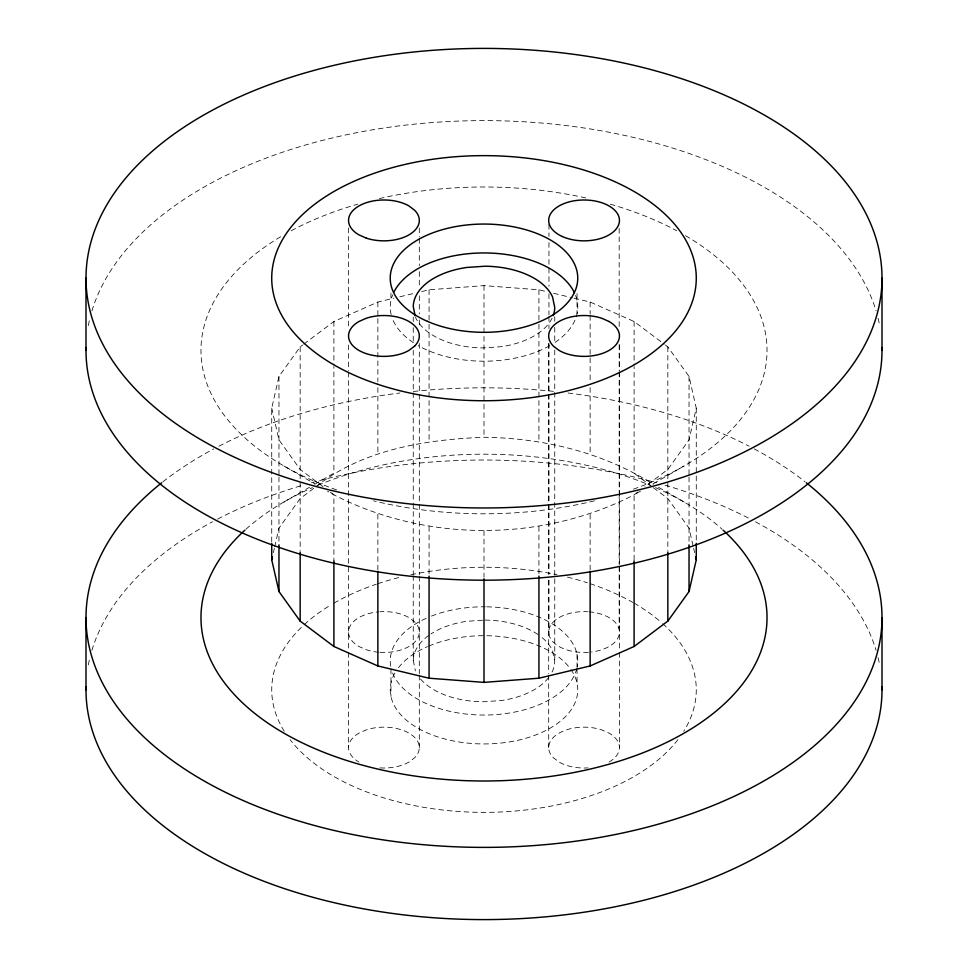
<?xml version="1.0" encoding="UTF-8"?>
<svg xmlns="http://www.w3.org/2000/svg" width="968" height="968" viewBox="0 0 968 968"><rect width="100%" height="100%" fill="white"/><g stroke="black" fill="none" stroke-linecap="round" stroke-linejoin="round"><path stroke-width="0.73" stroke-dasharray="4.84 3.63" d="M271.73 541.814L271.73 408.169L278.966 376.455L300.165 346.895L302.585 345.08M273.375 552.619L274.355 548.287M274.694 546.847L278.966 528.104L300.165 498.556L314.624 487.678M665.415 345.08L667.835 346.895L689.034 376.455L696.27 408.169L689.034 439.896L667.835 469.444L644.942 486.674M303.783 344.172L333.899 321.521L377.871 302.04L393.952 298.192M315.834 486.771C362.891 449.358 425.509 439.629 484 437.27C543.387 438.105 602.834 452.322 653.34 484.278M637.706 492.107L634.1 494.829C541.814 542.358 426.186 542.358 333.899 494.829L327.486 491.127M283.866 502.053L309.53 487.243M314.661 484.278L333.899 473.171L333.899 366.557M640.514 491.127L634.1 494.829L634.1 560.895M653.34 483.722L684.134 465.947M399.808 296.789L414.437 293.292M421.745 291.549L429.066 289.795L484 285.62L538.934 289.795L546.255 291.549M482.56 620.246L466.661 621.323A70.761 40.85 0 0 0 430.869 633.955M553.563 293.292L572.584 297.841M574.048 298.192L590.129 302.04L634.1 321.521L664.217 344.172M658.47 487.243L684.134 502.053M283.866 465.947L314.661 483.722M652.166 486.771L634.1 473.171L634.1 366.557M653.376 487.678L667.835 498.556L689.034 528.104L693.306 546.847M323.058 486.674L300.165 469.444L278.966 439.896L271.73 408.169M330.294 492.107L333.899 494.829L333.899 560.895M693.645 548.287L694.625 552.619M552.075 672.058A70.761 40.85 0 0 0 554.749 661.507L552.595 650.92A70.761 40.85 0 0 0 540.737 636.52M413.251 575.658L413.251 660.345L415.405 670.933M696.27 408.169L696.27 541.814M689.034 376.455L689.034 475.929M689.034 477.055L689.034 544.996M667.835 346.895L667.835 550.526M634.1 321.521L634.1 365.057M619.447 345.007L619.447 370.635M619.447 372.148L619.447 651.089M619.447 652.589L619.447 747.586M619.169 228.448L619.169 327.971M619.169 344.548L619.169 370.187M619.169 371.688L619.169 492.313M619.169 493.825L619.169 564.695M619.169 566.195L619.169 629.527M590.129 302.04L590.129 314.055M590.129 315.556L590.129 381.622M590.129 387.624L590.129 453.689M590.129 514.311L590.129 569.862M577.037 293.498L577.037 313.717M577.037 654.247L577.037 667.242M577.037 668.694L577.037 683.13M554.749 316.73L554.749 321.267M554.749 327.317L554.749 343.942M554.749 349.993L554.749 661.507M548.953 224.443L548.953 236.507M548.953 242.532L548.953 266.66M548.953 268.16L548.953 286.262M548.953 293.8L548.953 314.902M548.953 316.415L548.953 328.479M548.953 343.555L548.953 574.254M548.953 580.28L548.953 634.56M548.687 343.495L548.687 574.193M548.687 580.219L548.687 673.704M548.687 675.216L548.687 747.586M538.934 289.795L538.934 322.828M538.934 324.328L538.934 441.444M538.934 526.556L538.934 574.593M484 285.62L484 437.27M484 530.73L484 577.267M429.066 289.795L429.066 322.828M429.066 324.328L429.066 441.444M429.066 526.556L429.066 574.593M419.313 227.952L419.313 237.003M419.313 238.503L419.313 265.643M419.313 271.681L419.313 286.758M419.313 295.809L419.313 313.898M419.313 319.924L419.313 327.462M419.313 343.495L419.313 574.75M419.313 576.25L419.313 673.704M419.313 675.216L419.313 747.586M413.251 317.081L413.251 321.618M413.251 327.656L413.251 344.293M413.251 350.343L413.251 501.569M413.251 503.082L413.251 574.157M390.963 669.057L390.963 696.5M390.963 293.207L390.963 300.419M377.871 302.04L377.871 317.056M377.871 318.557L377.871 381.622M377.871 387.624L377.871 453.689M377.871 514.311L377.871 569.862M348.553 227.952L348.553 327.462M348.553 345.007L348.553 370.635M348.553 372.148L348.553 651.089M348.553 652.589L348.553 747.586M333.899 321.521L333.899 365.057M300.165 346.895L300.165 550.526M278.966 376.455L278.966 475.929M278.966 477.055L278.966 544.996M548.566 677.648A70.761 40.85 0 0 1 501.339 700.529L482.996 701.776A70.761 40.85 0 0 1 419.144 677.261M413.251 660.345A70.761 40.85 0 0 1 429.659 634.766M485.004 620.077A70.761 40.85 0 0 1 539.612 635.673M552.075 318.206A70.761 40.85 0 0 1 501.339 346.677L482.996 347.923A70.761 40.85 0 0 1 415.405 317.081M588.943 611.812A35.38 20.425 0 0 1 619.423 631.305A35.38 20.425 0 0 1 591.46 652.021M588.423 652.311A35.38 20.425 0 0 1 548.687 632.273A35.38 20.425 0 0 1 587.636 611.728M379.976 652.335A35.38 20.425 0 0 0 413.53 643.236A35.38 20.425 0 0 0 414.57 621.831L408.956 617.596A35.38 20.425 0 0 0 379.976 611.74M378.657 652.238A35.38 20.425 0 0 1 366.243 649.734L358.922 646.491A35.38 20.425 0 0 1 350.331 625.655A35.38 20.425 0 0 1 378.657 611.849M609.078 762.034A35.38 20.425 0 0 0 609.078 733.139L601.757 729.896A35.38 20.425 0 0 0 559.044 733.139A35.38 20.425 0 0 0 553.43 757.799L559.044 762.034A35.38 20.425 0 0 0 588.024 767.878M379.976 767.878A35.38 20.425 0 0 0 408.956 762.034L414.57 757.799A35.38 20.425 0 0 0 408.956 733.139A35.38 20.425 0 0 0 366.243 729.896L358.922 733.139A35.38 20.425 0 0 0 358.922 762.034M570.866 669.457A93.751 54.123 0 0 1 485.767 743.932A93.751 54.123 0 0 1 395.864 671.369M398.453 667.666A93.751 54.123 0 0 1 427.457 646.636M428.764 646.08A93.751 54.123 0 0 1 485.404 635.698M486.844 635.71A93.751 54.123 0 0 1 570.091 668.38M575.549 295.421A93.751 54.123 0 0 1 554.41 342.817M549.558 345.77A93.751 54.123 0 0 1 418.224 345.636M413.396 342.684A93.751 54.123 0 0 1 392.451 318.726M391.145 314.552A93.751 54.123 0 0 1 392.669 294.853M576.855 668.38A93.751 54.123 0 0 1 487.001 715.025A93.751 54.123 0 0 1 392.149 671.792M390.697 666.214A93.751 54.123 0 0 1 427.457 617.753M431.425 616.108A93.751 54.123 0 0 1 485.404 606.803M486.844 606.827A93.751 54.123 0 0 1 577.158 666.988M88.33 664.943A398.005 229.791 0 0 1 89.915 657.623M91.912 650.351A398.005 229.791 0 0 1 212.488 521.8M217.594 519.09A398.005 229.791 0 0 1 302.923 485.186M311.418 482.754A398.005 229.791 0 0 1 656.582 482.754M665.076 485.186A398.005 229.791 0 0 1 750.406 519.09M755.512 521.8A398.005 229.791 0 0 1 876.088 650.351M878.085 657.623A398.005 229.791 0 0 1 879.67 664.943M662.705 623.67A212.27 122.549 0 0 1 683.735 731.3M677.903 739.673A212.27 122.549 0 0 1 484 812.37A212.27 122.549 0 0 1 290.097 739.673M284.265 731.3A212.27 122.549 0 0 1 303.19 625.606M304.242 624.638A212.27 122.549 0 0 1 331.153 604.782M333.899 603.161A212.27 122.549 0 0 1 376.383 584.176M377.871 583.68A212.27 122.549 0 0 1 400.558 577.122M410.94 574.75A212.27 122.549 0 0 1 557.06 574.75M567.442 577.122A212.27 122.549 0 0 1 587.394 582.784M590.129 583.68A212.27 122.549 0 0 1 632.878 602.459M634.1 603.161A212.27 122.549 0 0 1 661.628 622.714M88.33 325.538A398.005 229.791 0 0 1 89.915 318.218M91.912 310.934A398.005 229.791 0 0 1 484 120.613A398.005 229.791 0 0 1 876.088 310.934M878.085 318.218A398.005 229.791 0 0 1 879.67 325.538M162.902 481.822A398.005 229.791 0 0 1 213.759 448.91M218.889 446.212A398.005 229.791 0 0 1 399.953 392.996M413.312 391.471A398.005 229.791 0 0 1 554.688 391.471M568.047 392.996A398.005 229.791 0 0 1 749.111 446.212M754.241 448.91A398.005 229.791 0 0 1 805.098 481.822M245.957 529.206A283.019 163.398 0 0 1 312.398 487.654M317.952 485.271A283.019 163.398 0 0 1 650.048 485.271M655.602 487.654A283.019 163.398 0 0 1 722.043 529.206M685.489 235.647A283.019 163.398 0 0 1 631.39 489.893M594.497 500.831A283.019 163.398 0 0 1 373.503 500.831M336.61 489.893A283.019 163.398 0 0 1 282.511 235.647M291.259 230.747A283.019 163.398 0 0 1 357.688 204.175M379.359 198.573A283.019 163.398 0 0 1 588.641 198.573M610.312 204.175A283.019 163.398 0 0 1 676.741 230.747"/><path stroke-width="1.45" d="M696.27 543.314L696.27 559.831L689.034 591.545L667.835 621.105L634.1 646.479L590.129 665.96L538.934 678.205L484 682.38L429.066 678.205L377.871 665.96L333.899 646.479L300.165 621.105L278.966 591.545L271.73 559.831L272.383 556.939M695.617 556.939L696.27 559.831M415.115 315.653L413.251 306.493A70.761 40.85 0 0 1 466.661 267.471L485.004 266.224A70.761 40.85 0 0 1 552.595 297.067L554.749 307.655A70.761 40.85 0 0 1 553.188 315.616M882.005 278.191A398.005 229.791 0 0 1 285.003 477.188A398.005 229.791 0 0 1 285.003 79.182A398.005 229.791 0 0 1 882.005 278.191L882.005 350.404M882.005 617.596L882.005 689.809M689.034 544.996L689.034 591.545M667.835 552.038L667.835 621.105M634.1 560.895L634.1 646.479M590.129 571.362L590.129 665.96M538.934 576.105L538.934 678.205M484 578.779L484 682.38M429.066 576.105L429.066 678.205M377.871 571.362L377.871 665.96M333.899 560.895L333.899 646.479M300.165 552.038L300.165 621.105M278.966 544.996L278.966 591.545M271.73 543.314L271.73 559.831M85.995 278.191L85.995 350.404M85.995 617.596L85.995 689.809M393.903 292.094A93.751 54.123 0 0 1 484.508 252.951A93.751 54.123 0 0 1 574.363 292.651M881.969 686.905A398.005 229.791 0 0 1 484 919.6A398.005 229.791 0 0 1 86.031 686.905M881.969 347.5A398.005 229.791 0 0 1 484 580.183A398.005 229.791 0 0 1 86.031 347.5M806.259 482.742A398.005 229.791 0 0 1 750.2 788.424A398.005 229.791 0 0 1 217.8 788.424A398.005 229.791 0 0 1 161.741 482.742M723.096 530.161A283.019 163.398 0 0 1 668.876 741.319A283.019 163.398 0 0 1 299.124 741.319A283.019 163.398 0 0 1 244.904 530.161M414.57 346.169L408.956 350.404A35.38 20.425 0 0 1 358.922 350.404A35.38 20.425 0 0 1 358.922 321.509L366.243 318.266A35.38 20.425 0 0 1 408.956 321.509A35.38 20.425 0 0 1 414.57 346.169M609.078 321.509L601.757 318.266A35.38 20.425 0 0 0 559.044 321.509A35.38 20.425 0 0 0 553.43 346.169L559.044 350.404A35.38 20.425 0 0 0 609.078 350.404A35.38 20.425 0 0 0 609.078 321.509M366.243 238.104L358.922 234.861A35.38 20.425 0 0 1 358.922 205.966A35.38 20.425 0 0 1 408.956 205.966L414.57 210.201A35.38 20.425 0 0 1 408.956 234.861A35.38 20.425 0 0 1 366.243 238.104M562.323 236.531A35.38 20.425 0 0 0 619.109 223.233A35.38 20.425 0 0 0 570.769 201.489A35.38 20.425 0 0 0 562.323 236.531M427.505 321.388A93.751 54.123 0 0 0 577.037 284.834A93.751 54.123 0 0 0 447.446 228.339A93.751 54.123 0 0 0 427.505 321.388M377.871 384.32A212.27 122.549 0 0 0 696.27 278.191A212.27 122.549 0 0 0 377.871 172.05A212.27 122.549 0 0 0 377.871 384.32"/></g></svg>
